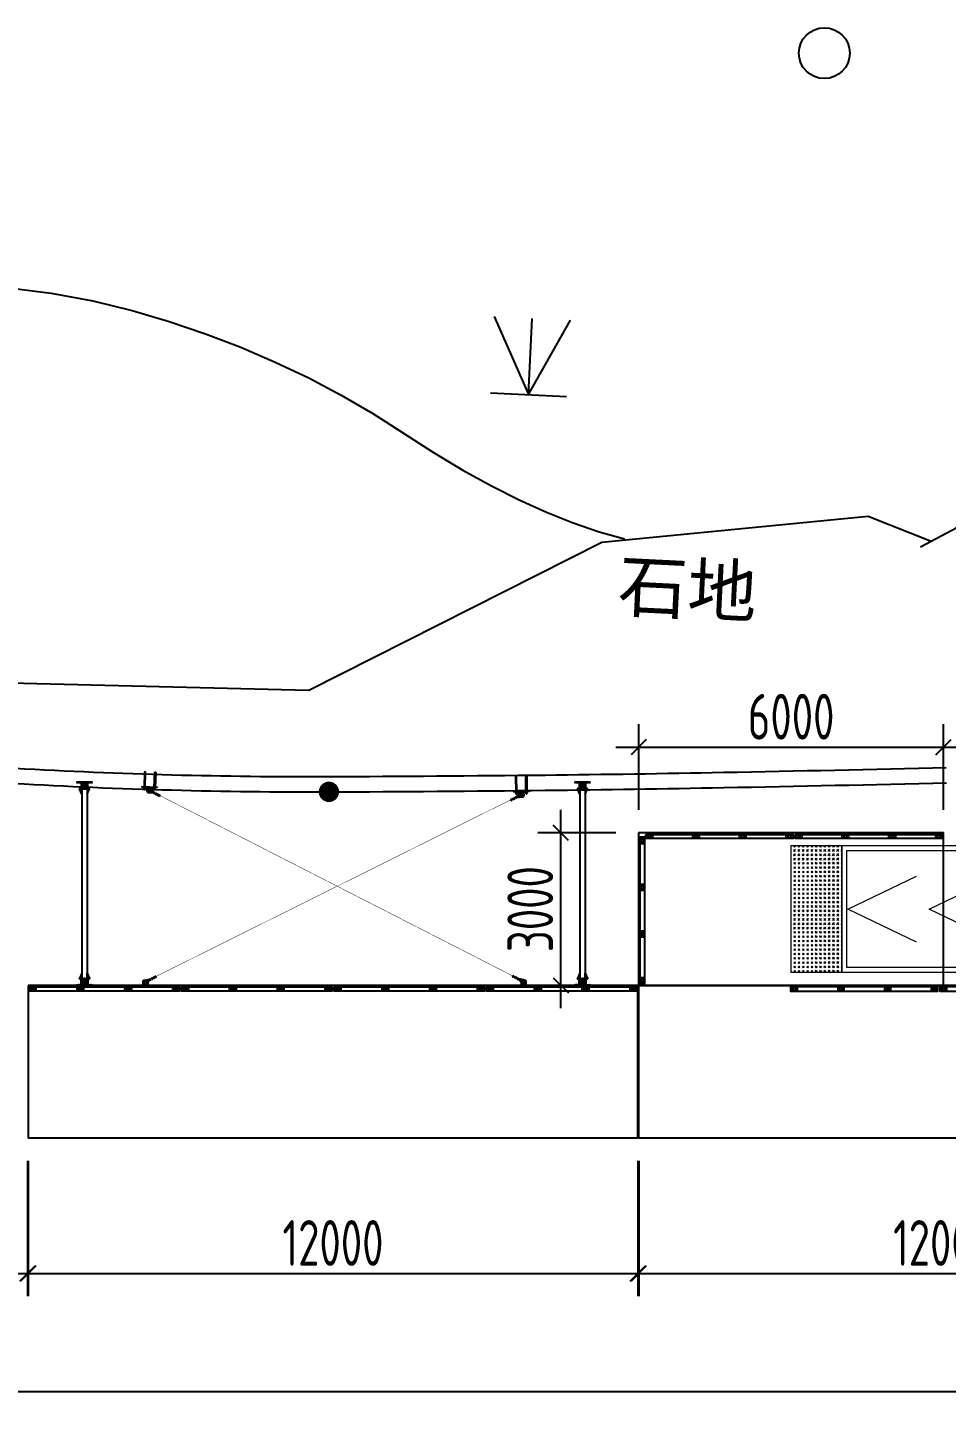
# Model space of a CAD drawing. Header units: millimetres. Extents: x 4 to 2106212, y -117026 to 198097.
# Drawn here: x 1726772 to 1744848, y 118368 to 145643 of the extents above; entities that cross this region are included whole.
import ezdxf
from ezdxf.enums import TextEntityAlignment as Align

# ---------------------------------------------------------------- set-up
doc = ezdxf.new("R2010")
doc.units = ezdxf.units.MM
for name, pattern in [('CENTER', [0.6, 0.375, -0.075, 0.075, -0.075]), ('DASHDOT2', [12.7, 6.35, -3.175, 0, -3.175]), ('DASHED2', [0.375, 0.25, -0.125])]:
    doc.linetypes.add(name, pattern=pattern)
for name, color, linetype in [('0 @ 1', 7, 'Continuous'), ('BS-Annectent', 115, 'Continuous'), ('HR-dimension', 9, 'Continuous'), ('HR-pontoon', 161, 'Continuous'), ('STEEL', 34, 'Continuous'), ('方管', 100, 'Continuous'), ('粗实线', 7, 'Continuous')]:
    doc.layers.add(name, color=color, linetype=linetype)
for name, color, linetype, lineweight in [('加强板', 140, 'Continuous', 18), ('扣板', 7, 'Continuous', 9), ('抱桩器', 1, 'Continuous', 18)]:
    doc.layers.add(name, color=color, linetype=linetype, lineweight=lineweight)
doc.styles.add('hztxt', font='ros1.shx', dxfattribs={"width": 0.8, "bigfont": 'hztxt.shx'})
doc.styles.add('宋体', font='')
doc.styles.get('宋体').set_extended_font_data('SimSun')
doc.linetypes.add('10422', pattern='A,2,[150,AAA.SHX,S=1,R=0,X=0,Y=1],2,[177,AAA.SHX,S=1,R=0,X=0,Y=0.8],1e-09', length=4)
doc.linetypes.add('444', pattern='A,4.5,[145,AAA.SHX,S=1,R=0,X=0,Y=1],4.5,-0.5,[146,AAA.SHX,S=1,R=0,X=0,Y=0],-0.5', length=10)
doc.dimstyles.new('DIM-300', dxfattribs={"dimscale": 300, "dimtxt": 3, "dimasz": 1, "dimexe": 1.5, "dimexo": 1.5, "dimgap": 0.5, "dimtad": 1, "dimdec": 0, "dimzin": 0, "dimdsep": 46, "dimtxsty": 'hztxt', "dimblk": 'OBLIQUE', "dimcen": 0, "dimdle": 1.5, "dimclrd": 9, "dimclre": 9, "dimclrt": 6, "dimadec": 0, "dimazin": 0, "dimtfac": 1, "dimtdec": 0, "dimtix": 1, "dimtofl": 0, "dimtmove": 2, "dimatfit": 0, "dimfxl": 5, "dimtolj": 1, "dimtzin": 0, "dimarcsym": 0})
pattern_1 = [(40.81217054, (-573818.8873, 176698.6793), (-1.452584633, 1.682112997), []), (130.81217054, (-573818.8873, 176698.6793), (-4.5872822625, 1.911641361), [5.55625, -3.33375])]
pattern_2 = [(40.81217054, (-578777.1463, 176555.198), (-1.452584633, 1.682112997), []), (130.81217054, (-578777.1463, 176555.198), (-4.5872822625, 1.911641361), [5.55625, -3.33375])]
pattern_3 = [(225, (43212.285, 45564.743), (4.49012806, -4.49012806), []), (225, (43207.795, 45564.743), (4.49012806, -4.49012806), [7.9375, -1.5875, 0, -1.5875])]
pattern_4 = [(225, (-344287.005, -129412.7357), (4.49012806, -4.49012806), []), (225, (-344291.495, -129412.7357), (4.49012806, -4.49012806), [7.9375, -1.5875, 0, -1.5875])]

# ---------------------------------------------------------------- blocks, each defined once
blk = doc.blocks.new('*U583')
at = {"layer": '抱桩器'}
h = blk.add_hatch(dxfattribs=at)
h.set_pattern_fill('GOST_GLASS', color=252, scale=10, angle=90)
h.set_pattern_definition([(135, (-669974.417, -109419.865), (5e-15, 84.852814), [50, -70]), (135, (-669974.417, -109398.65), (5e-15, 84.852814), [20, -100]), (135, (-669995.63, -109419.865), (5e-15, 84.852814), [20, -100])])
h.paths.add_polyline_path([(-3750, 1250), (-3750, -1250), (-4750, -1250), (-4750, 1250)])
h = blk.add_hatch(dxfattribs=at)
h.set_pattern_fill('GOST_GLASS', color=252, scale=10, angle=90)
h.set_pattern_definition([(135, (-673974.717, -109419.865), (5e-15, 84.852814), [50, -70]), (135, (-673974.717, -109398.65), (5e-15, 84.852814), [20, -100]), (135, (-673995.93, -109419.865), (5e-15, 84.852814), [20, -100])])
h.paths.add_polyline_path([(4250, 1250), (4250, -1250), (4750, -1250), (4750, 1250)])
at = {"layer": '抱桩器', "color": 252}
for points in [[(-3750, 1250), (-3750, -1250), (-4750, -1250), (-4750, 1250)], [(4250, -1250), (-3750, -1250), (-3750, 1250), (4250, 1250)], [(4150, -1150), (-3650, -1150), (-3650, 1150), (4150, 1150)], [(4250, 1250), (4250, -1250), (4750, -1250), (4750, 1250)]]:
    blk.add_lwpolyline(points, close=True, dxfattribs=at)
for points in [[(-2284, -650), (-3634, 0), (-2284, 650)], [(-684, -650), (-2034, 0), (-684, 650)], [(916, -650), (-434, 0), (916, 650)], [(2516, -650), (1166, 0), (2516, 650)], [(4116, -650), (2766, 0), (4116, 650)]]:
    blk.add_lwpolyline(points, dxfattribs=at)
blk = doc.blocks.new('*U584')
at = {"color": 0, "linetype": 'ByBlock', "lineweight": -2, "transparency": 16777216}
blk.add_blockref('*U583', (0, 0), dxfattribs=at)
blk = doc.blocks.new('MT-ZP')
at = {"layer": 'HR-pontoon', "color": 252}
for points in [[(714284, 261226), (714284, 258226), (720284, 258226), (720284, 261226)], [(702269, 258226), (702269, 255226), (714269, 255226), (714269, 258226)], [(714284, 258226), (714284, 255226), (726284, 255226), (726284, 258226)]]:
    blk.add_lwpolyline(points, close=True, dxfattribs=at)
at = {"color": 252}
blk.add_blockref('*U584', (722034, 259726), dxfattribs=at)
blk = doc.blocks.new('*U73')
blk.add_blockref('MT-ZP', (-692747, -252919))
blk = doc.blocks.new('*U74')
at = {"color": 0, "linetype": 'ByBlock', "lineweight": -2, "transparency": 16777216}
blk.add_blockref('*U73', (0, 0), dxfattribs=at)
blk = doc.blocks.new('_Oblique')
at = {"color": 0, "linetype": 'ByBlock', "lineweight": -2}
blk.add_line((-0.5, -0.5), (0.5, 0.5), dxfattribs=at)
blk = doc.blocks.new('*D558')
at = {"color": 9, "lineweight": -2, "transparency": 16777216}
for p, q in [((1738795, 130255), (1738795, 131940)), ((1744795, 130255), (1744795, 131940)), ((1738345, 131490), (1745245, 131490))]:
    blk.add_line(p, q, dxfattribs=at)
at = {"layer": 'Defpoints', "color": 0, "transparency": 16777216}
for p in [(1744795, 131490), (1738795, 129805), (1744795, 129805)]:
    blk.add_point(p, dxfattribs=at)
at = {"color": 9, "lineweight": -2, "transparency": 16777216, "xscale": 300, "yscale": 300, "zscale": 300, "rotation": 180}
blk.add_blockref('_Oblique', (1738795, 131490), dxfattribs=at)
at = {"color": 9, "lineweight": -2, "transparency": 16777216, "xscale": 300, "yscale": 300, "zscale": 300}
blk.add_blockref('_Oblique', (1744795, 131490), dxfattribs=at)
at = {"color": 6, "transparency": 16777216, "insert": (1741795, 132090), "char_height": 900, "attachment_point": 5, "style": 'hztxt'}
blk.add_mtext('\\A1;6000', dxfattribs=at)
blk = doc.blocks.new('*D563')
at = {"color": 9, "lineweight": -2, "transparency": 16777216}
for p, q in [((1716765, 123355), (1716765, 120688)), ((1726765, 123355), (1726765, 120688)), ((1716315, 121138), (1727215, 121138))]:
    blk.add_line(p, q, dxfattribs=at)
at = {"layer": 'Defpoints', "color": 0, "transparency": 16777216}
for p in [(1716765, 123805), (1726765, 123805), (1726765, 121138)]:
    blk.add_point(p, dxfattribs=at)
at = {"color": 9, "lineweight": -2, "transparency": 16777216, "xscale": 300, "yscale": 300, "zscale": 300, "rotation": 180}
blk.add_blockref('_Oblique', (1716765, 121138), dxfattribs=at)
at = {"color": 9, "lineweight": -2, "transparency": 16777216, "xscale": 300, "yscale": 300, "zscale": 300}
blk.add_blockref('_Oblique', (1726765, 121138), dxfattribs=at)
at = {"color": 6, "transparency": 16777216, "insert": (1721765, 121738), "char_height": 900, "attachment_point": 5, "style": 'hztxt'}
blk.add_mtext('\\A1;10000', dxfattribs=at)
blk = doc.blocks.new('*D564')
at = {"color": 9, "lineweight": -2, "transparency": 16777216}
for p, q in [((1726780, 123355), (1726780, 120688)), ((1738780, 123355), (1738780, 120688)), ((1726330, 121138), (1739230, 121138))]:
    blk.add_line(p, q, dxfattribs=at)
at = {"layer": 'Defpoints', "color": 0, "transparency": 16777216}
for p in [(1726780, 123805), (1738780, 123805), (1738780, 121138)]:
    blk.add_point(p, dxfattribs=at)
at = {"color": 9, "lineweight": -2, "transparency": 16777216, "xscale": 300, "yscale": 300, "zscale": 300, "rotation": 180}
blk.add_blockref('_Oblique', (1726780, 121138), dxfattribs=at)
at = {"color": 9, "lineweight": -2, "transparency": 16777216, "xscale": 300, "yscale": 300, "zscale": 300}
blk.add_blockref('_Oblique', (1738780, 121138), dxfattribs=at)
at = {"color": 6, "transparency": 16777216, "insert": (1732780, 121738), "char_height": 900, "attachment_point": 5, "style": 'hztxt'}
blk.add_mtext('\\A1;12000', dxfattribs=at)
blk = doc.blocks.new('*D565')
at = {"color": 9, "lineweight": -2, "transparency": 16777216}
for p, q in [((1738795, 123355), (1738795, 120688)), ((1750795, 123355), (1750795, 120688)), ((1738345, 121138), (1751245, 121138))]:
    blk.add_line(p, q, dxfattribs=at)
at = {"layer": 'Defpoints', "color": 0, "transparency": 16777216}
for p in [(1738795, 123805), (1750795, 123805), (1750795, 121138)]:
    blk.add_point(p, dxfattribs=at)
at = {"color": 9, "lineweight": -2, "transparency": 16777216, "xscale": 300, "yscale": 300, "zscale": 300, "rotation": 180}
blk.add_blockref('_Oblique', (1738795, 121138), dxfattribs=at)
at = {"color": 9, "lineweight": -2, "transparency": 16777216, "xscale": 300, "yscale": 300, "zscale": 300}
blk.add_blockref('_Oblique', (1750795, 121138), dxfattribs=at)
at = {"color": 6, "transparency": 16777216, "insert": (1744795, 121738), "char_height": 900, "attachment_point": 5, "style": 'hztxt'}
blk.add_mtext('\\A1;12000', dxfattribs=at)
blk = doc.blocks.new('*D566')
at = {"color": 9, "lineweight": -2, "transparency": 16777216}
for p, q in [((1680719, 123355), (1680719, 118368)), ((1750794, 123355), (1750794, 118368)), ((1680269, 118818), (1751244, 118818))]:
    blk.add_line(p, q, dxfattribs=at)
at = {"layer": 'Defpoints', "color": 0, "transparency": 16777216}
for p in [(1680719, 123805), (1750794, 123805), (1750794, 118818)]:
    blk.add_point(p, dxfattribs=at)
at = {"color": 9, "lineweight": -2, "transparency": 16777216, "xscale": 300, "yscale": 300, "zscale": 300, "rotation": 180}
blk.add_blockref('_Oblique', (1680719, 118818), dxfattribs=at)
at = {"color": 9, "lineweight": -2, "transparency": 16777216, "xscale": 300, "yscale": 300, "zscale": 300}
blk.add_blockref('_Oblique', (1750794, 118818), dxfattribs=at)
at = {"color": 6, "transparency": 16777216, "insert": (1715757, 119418), "char_height": 900, "attachment_point": 5, "style": 'hztxt'}
blk.add_mtext('\\A1;70075', dxfattribs=at)
blk = doc.blocks.new('*U1272')
at = {"layer": '加强板'}
blk.add_lwpolyline([(70, -40), (-70, -40), (-70, 40), (70, 40)], close=True, dxfattribs=at)
for points in [[(-54.2, 19), (-45.8, 19)], [(-50, 23.2), (-50, 14.8)], [(45.8, 19), (54.2, 19)], [(50, 23.2), (50, 14.8)], [(-54.2, -19), (-45.8, -19)], [(-50, -14.8), (-50, -23.2)], [(45.8, -19), (54.2, -19)], [(50, -14.8), (50, -23.2)]]:
    blk.add_lwpolyline(points, dxfattribs=at)
for centre in [(-50, 19), (50, 19), (-50, -19), (50, -19)]:
    blk.add_circle(centre, 7, dxfattribs=at)
at = {"layer": '方管', "color": 6}
blk.add_lwpolyline([(-25, 25), (25, 25), (25, -25), (-25, -25)], close=True, dxfattribs=at)
blk = doc.blocks.new('*U1273')
at = {"color": 0, "linetype": 'ByBlock', "lineweight": -2, "transparency": 16777216}
for p in [(0, 0), (920, 0), (1840, 0), (2760, 0)]:
    blk.add_blockref('*U1272', p, dxfattribs=at)
blk = doc.blocks.new('*U1274')
at = {"layer": '加强板'}
blk.add_lwpolyline([(70, -40), (-70, -40), (-70, 40), (70, 40)], close=True, dxfattribs=at)
for points in [[(-54.2, 19), (-45.8, 19)], [(-50, 23.2), (-50, 14.8)], [(45.8, 19), (54.2, 19)], [(50, 23.2), (50, 14.8)], [(-54.2, -19), (-45.8, -19)], [(-50, -14.8), (-50, -23.2)], [(45.8, -19), (54.2, -19)], [(50, -14.8), (50, -23.2)]]:
    blk.add_lwpolyline(points, dxfattribs=at)
for centre in [(-50, 19), (50, 19), (-50, -19), (50, -19)]:
    blk.add_circle(centre, 7, dxfattribs=at)
at = {"layer": '方管', "color": 6}
blk.add_lwpolyline([(-25, 25), (25, 25), (25, -25), (-25, -25)], close=True, dxfattribs=at)
blk = doc.blocks.new('*U1275')
at = {"color": 0, "linetype": 'ByBlock', "lineweight": -2, "transparency": 16777216}
for p in [(0, 0), (920, 0), (1840, 0), (2760, 0)]:
    blk.add_blockref('*U1274', p, dxfattribs=at)
blk = doc.blocks.new('*U1276')
at = {"layer": '加强板'}
blk.add_lwpolyline([(70, -40), (-70, -40), (-70, 40), (70, 40)], close=True, dxfattribs=at)
for points in [[(-54.2, 19), (-45.8, 19)], [(-50, 23.2), (-50, 14.8)], [(45.8, 19), (54.2, 19)], [(50, 23.2), (50, 14.8)], [(-54.2, -19), (-45.8, -19)], [(-50, -14.8), (-50, -23.2)], [(45.8, -19), (54.2, -19)], [(50, -14.8), (50, -23.2)]]:
    blk.add_lwpolyline(points, dxfattribs=at)
for centre in [(-50, 19), (50, 19), (-50, -19), (50, -19)]:
    blk.add_circle(centre, 7, dxfattribs=at)
at = {"layer": '方管', "color": 6}
blk.add_lwpolyline([(-25, 25), (25, 25), (25, -25), (-25, -25)], close=True, dxfattribs=at)
blk = doc.blocks.new('*U1277')
at = {"color": 0, "linetype": 'ByBlock', "lineweight": -2, "transparency": 16777216}
for p in [(0, 0), (920, 0), (1840, 0), (2760, 0)]:
    blk.add_blockref('*U1276', p, dxfattribs=at)
blk = doc.blocks.new('*U1288')
at = {"layer": '加强板'}
blk.add_lwpolyline([(70, -40), (-70, -40), (-70, 40), (70, 40)], close=True, dxfattribs=at)
for points in [[(-54.2, 19), (-45.8, 19)], [(-50, 23.2), (-50, 14.8)], [(45.8, 19), (54.2, 19)], [(50, 23.2), (50, 14.8)], [(-54.2, -19), (-45.8, -19)], [(-50, -14.8), (-50, -23.2)], [(45.8, -19), (54.2, -19)], [(50, -14.8), (50, -23.2)]]:
    blk.add_lwpolyline(points, dxfattribs=at)
for centre in [(-50, 19), (50, 19), (-50, -19), (50, -19)]:
    blk.add_circle(centre, 7, dxfattribs=at)
at = {"layer": '方管', "color": 6}
blk.add_lwpolyline([(-25, 25), (25, 25), (25, -25), (-25, -25)], close=True, dxfattribs=at)
blk = doc.blocks.new('*U1289')
at = {"color": 0, "linetype": 'ByBlock', "lineweight": -2, "transparency": 16777216}
for p in [(0, 0), (920, 0), (1840, 0), (2760, 0)]:
    blk.add_blockref('*U1288', p, dxfattribs=at)
blk = doc.blocks.new('*U1290')
at = {"layer": '加强板'}
blk.add_lwpolyline([(70, -40), (-70, -40), (-70, 40), (70, 40)], close=True, dxfattribs=at)
for points in [[(-54.2, 19), (-45.8, 19)], [(-50, 23.2), (-50, 14.8)], [(45.8, 19), (54.2, 19)], [(50, 23.2), (50, 14.8)], [(-54.2, -19), (-45.8, -19)], [(-50, -14.8), (-50, -23.2)], [(45.8, -19), (54.2, -19)], [(50, -14.8), (50, -23.2)]]:
    blk.add_lwpolyline(points, dxfattribs=at)
for centre in [(-50, 19), (50, 19), (-50, -19), (50, -19)]:
    blk.add_circle(centre, 7, dxfattribs=at)
at = {"layer": '方管', "color": 6}
blk.add_lwpolyline([(-25, 25), (25, 25), (25, -25), (-25, -25)], close=True, dxfattribs=at)
blk = doc.blocks.new('*U1291')
at = {"color": 0, "linetype": 'ByBlock', "lineweight": -2, "transparency": 16777216}
for p in [(0, 0), (920, 0), (1840, 0), (2760, 0)]:
    blk.add_blockref('*U1290', p, dxfattribs=at)
blk = doc.blocks.new('*U1298')
at = {"layer": '加强板'}
blk.add_lwpolyline([(70, -40), (-70, -40), (-70, 40), (70, 40)], close=True, dxfattribs=at)
for points in [[(-54.2, 19), (-45.8, 19)], [(-50, 23.2), (-50, 14.8)], [(45.8, 19), (54.2, 19)], [(50, 23.2), (50, 14.8)], [(-54.2, -19), (-45.8, -19)], [(-50, -14.8), (-50, -23.2)], [(45.8, -19), (54.2, -19)], [(50, -14.8), (50, -23.2)]]:
    blk.add_lwpolyline(points, dxfattribs=at)
for centre in [(-50, 19), (50, 19), (-50, -19), (50, -19)]:
    blk.add_circle(centre, 7, dxfattribs=at)
at = {"layer": '方管', "color": 6}
blk.add_lwpolyline([(-25, 25), (25, 25), (25, -25), (-25, -25)], close=True, dxfattribs=at)
blk = doc.blocks.new('*U1299')
at = {"color": 0, "linetype": 'ByBlock', "lineweight": -2, "transparency": 16777216}
for p in [(0, 0), (940, 0), (1880, 0), (2820, 0)]:
    blk.add_blockref('*U1298', p, dxfattribs=at)
blk = doc.blocks.new('*U1296')
blk.add_lwpolyline([(-1480, 40), (1480, 40), (1480, -40), (-1480, -40)], close=True)
blk.add_blockref('*U1299', (-1410, 0))
blk = doc.blocks.new('*U1297')
at = {"color": 0, "linetype": 'ByBlock', "lineweight": -2, "transparency": 16777216}
for p in [(0, 0), (3000, 0), (6000, 0), (9000, 0)]:
    blk.add_blockref('*U1296', p, dxfattribs=at)
blk = doc.blocks.new('支座')
at = {"layer": '扣板', "color": 7}
blk.add_line((13512, 4747, 0), (13512, 5047, 0), dxfattribs=at)
at = {"layer": '扣板', "color": 7, "elevation": 0}
for points in [[(13512, 4747), (13512, 5047), (13520, 5047), (13520, 4747)], [(13600, 4947), (13620, 4927), (13620, 4867), (13600, 4847), (13520, 4847), (13520, 4947)], [(13560, 4932), (13520, 4932), (13520, 4922), (13560, 4922)], [(13560, 4862), (13520, 4862), (13520, 4872), (13560, 4872)]]:
    blk.add_lwpolyline(points, close=True, dxfattribs=at)
at = {"layer": '扣板', "color": 7}
blk.add_circle((13575, 4897, 0), 25, dxfattribs=at)
blk = doc.blocks.new('A$C97f6d51a')
at = {"color": 1, "linetype": 'DASHDOT2'}
blk.add_line((0, 313), (0, -47), dxfattribs=at)
at = {"layer": 'BS-Annectent'}
for p, q in [((-9, 282), (-9, 282)), ((-9, 281), (-9, 282)), ((-9, 282), (-9, 282)), ((-9, 279), (-8, 279)), ((-8, 278), (-9, 279)), ((-9, 279), (-8, 278)), ((-9, 275), (-7, 276)), ((-6, 274), (-9, 275)), ((-9, 275), (-7, 275)), ((-9, 272), (-6, 274)), ((-6, 274), (-6, 274)), ((-6, 274), (-6, 274)), ((-6, 274), (-6, 274)), ((-6, 274), (-6, 274)), ((-6, 274), (-6, 274)), ((6, 273), (9, 274)), ((6, 274), (9, 274)), ((7, 276), (9, 277)), ((9, 274), (7, 275)), ((9, 277), (8, 278)), ((8, 277), (9, 277)), ((9, 280), (9, 281)), ((9, 280), (9, 280)), ((9, 280), (9, 280)), ((-10, 6), (9, 4)), ((-10, 2), (-6, 4)), ((-6, 1), (-10, 2)), ((-10, 2), (9, 1)), ((-6, 270), (-9, 272)), ((-9, 272), (-4, 272)), ((-9, 269), (9, 268)), ((-9, 266), (9, 265)), ((-9, 263), (9, 262)), ((-9, 260), (9, 258)), ((-9, 257), (9, 255)), ((-9, 253), (9, 252)), ((-9, 250), (9, 249)), ((-9, 247), (9, 246)), ((-9, 244), (9, 243)), ((-9, 241), (9, 240)), ((-9, 238), (9, 236)), ((-9, 235), (9, 233)), ((-9, 231), (9, 230)), ((-9, 228), (9, 227)), ((-9, 225), (9, 224)), ((-9, 222), (9, 221)), ((-9, 219), (9, 218)), ((-9, 216), (9, 215)), ((-9, 213), (9, 211)), ((-9, 209), (9, 208)), ((-9, 206), (9, 205)), ((-9, 203), (9, 202)), ((-9, 200), (9, 199)), ((-9, 197), (9, 196)), ((-9, 194), (9, 193)), ((-9, 191), (9, 189)), ((-9, 188), (9, 186)), ((-9, 184), (9, 183)), ((-9, 181), (9, 180)), ((-9, 178), (9, 177)), ((-9, 175), (9, 174)), ((-9, 172), (9, 171)), ((-9, 169), (9, 167)), ((-9, 166), (9, 164)), ((-9, 162), (9, 161)), ((-9, 159), (9, 158)), ((-9, 156), (9, 155)), ((-9, 153), (9, 152)), ((-9, 150), (9, 149)), ((-9, 147), (9, 146)), ((-9, 144), (9, 142)), ((-9, 140), (9, 139)), ((-9, 137), (9, 136)), ((-9, 134), (9, 133)), ((-9, 131), (9, 130)), ((-9, 128), (9, 127)), ((-9, 125), (9, 124)), ((-9, 122), (9, 120)), ((-9, 119), (9, 117)), ((-9, 115), (9, 114)), ((-9, 112), (9, 111)), ((-9, 109), (9, 108)), ((-9, 106), (9, 105)), ((-9, 103), (9, 102)), ((-9, 100), (9, 98)), ((-9, 97), (9, 95)), ((-9, 93), (9, 92)), ((-9, 90), (9, 89)), ((-9, 87), (9, 86)), ((-9, 84), (9, 83)), ((-9, 81), (9, 80)), ((-9, 78), (9, 76)), ((-9, 75), (9, 73)), ((-9, 71), (9, 70)), ((-9, 68), (9, 67)), ((-9, 65), (9, 64)), ((-9, 62), (9, 61)), ((-9, 59), (9, 58)), ((-9, 56), (9, 55)), ((-9, 53), (9, 51)), ((-9, 49), (9, 48)), ((-9, 46), (9, 45)), ((-9, 43), (9, 42)), ((-9, 40), (9, 39)), ((-9, 37), (9, 36)), ((-9, 34), (9, 33)), ((-9, 31), (9, 29)), ((-9, 28), (9, 26)), ((-9, 24), (9, 23)), ((-9, 21), (9, 20)), ((-9, 18), (9, 17)), ((-9, 15), (9, 14)), ((-9, 12), (9, 11)), ((-9, 9), (9, 7)), ((-8, 0), (-6, 1)), ((6, 270), (-6, 270)), ((6, 147), (-6, 148)), ((6, 116), (-6, 117)), ((6, 3), (-6, 4)), ((2, 0), (-6, 1)), ((4, 271), (9, 271)), ((6, 273), (5, 273)), ((6, 273), (5, 273)), ((9, 271), (6, 273)), ((6, 270), (9, 271)), ((6, 147), (9, 149)), ((9, 1), (6, 3)), ((7, 0), (9, 1)), ((-16, -24), (-16, -11)), ((12, -9), (-12, -9)), ((12, -27), (-12, -27)), ((-9, -29), (-6, -28)), ((-6, -31), (-9, -29)), ((9, -30), (-9, -29)), ((-9, -32), (-6, -31)), ((-6, -34), (-9, -32)), ((9, -33), (-9, -32)), ((-9, -35), (-6, -34)), ((-6, -37), (-9, -35)), ((9, -37), (-9, -35)), ((-9, -38), (-6, -37)), ((-6, -40), (-9, -38)), ((9, -40), (-9, -38)), ((-8, -24), (-8, -11)), ((-6, -28), (-8, -27)), ((-7, -40), (-7, -43)), ((6, -29), (-6, -28)), ((6, -29), (-6, -28)), ((6, -32), (-6, -31)), ((6, -32), (-6, -31)), ((6, -35), (-6, -34)), ((6, -38), (-6, -37)), ((6, -38), (-6, -37)), ((6, -41), (-6, -40)), ((-5, -44), (5, -44)), ((-4, -40), (-4, -43)), ((-2, -9), (0, -4)), ((9, -27), (-1, -27)), ((0, -9), (2, -4)), ((4, -41), (4, -43)), ((6, -29), (9, -27)), ((9, -30), (6, -29)), ((6, -32), (9, -30)), ((9, -33), (6, -32)), ((6, -35), (9, -33)), ((9, -37), (6, -35)), ((6, -38), (9, -37)), ((9, -40), (6, -38)), ((6, -41), (9, -40)), ((7, -41), (7, -43)), ((8, -24), (8, -11)), ((9, -27), (8, -27)), ((16, -24), (16, -11))]:
    blk.add_line(p, q, dxfattribs=at)
blk.add_lwpolyline([(10, 0), (10, 300), (0, 306), (-10, 300), (-10, 0)], dxfattribs=at)
for points in [[(-19, -4), (-19, 0), (19, 0), (19, -4)], [(-15, -9), (15, -9), (15, -4), (-15, -4)]]:
    blk.add_lwpolyline(points, close=True, dxfattribs=at)
for points in [[(16, -11, 0.612824), (8, -11, 0.305874), (-8, -11, 0.612824), (-16, -11)], [(16, -24, -0.612824), (8, -24, -0.305874), (-8, -24, -0.612824), (-16, -24)], [(-7, -43, 0.516475), (-4, -43, 0.258238), (4, -43, 0.516475), (7, -43)]]:
    blk.add_lwpolyline(points, format="xyb", dxfattribs=at)
blk = doc.blocks.new('A$Ce460a15a')
at = {"layer": 'STEEL', "color": 22}
for points in [[(12, 150), (12, -150), (0, -150), (0, 150)], [(92, -50), (112, -30), (112, 30), (92, 50), (12, 50), (12, -50)], [(52, 35), (12, 35), (12, 25), (52, 25)], [(52, -35), (12, -35), (12, -25), (52, -25)]]:
    blk.add_lwpolyline(points, close=True, dxfattribs=at)
blk.add_circle((67, 0), 25, dxfattribs=at)
at = {"layer": 'HR-dimension', "xscale": -1, "rotation": 90}
blk.add_blockref('A$C97f6d51a', (12, 100), dxfattribs=at)
at = {"layer": 'HR-dimension', "rotation": 90.00000000000001}
blk.add_blockref('A$C97f6d51a', (12, -100), dxfattribs=at)
blk = doc.blocks.new('*U10')
at = {"color": 7, "linetype": 'Continuous', "lineweight": 15}
for p, q in [((-9, 9), (-10, 8)), ((-10, 8), (-10, 1)), ((-10, 1), (-9, 0)), ((-9, 9), (9, 9)), ((-9, 0), (9, 0)), ((-5, 8), (-5, 1)), ((5, 8), (5, 1)), ((10, 8), (9, 9)), ((9, 0), (10, 1)), ((10, 8), (10, 1))]:
    blk.add_line(p, q, dxfattribs=at)
for centre, start, end in [((0, -8), 72.4233, 107.5767), ((0, 17), 252.4233, 287.5767)]:
    blk.add_arc(centre, 17.2, start, end, dxfattribs=at)
for points, knots in [([(-10, 8), (-10, 9), (-9, 9), (-8, 9), (-7, 9), (-6, 9), (-6, 9), (-5, 8)], [0, 0, 0, 0, 0.264534, 0.399289, 0.53507, 0.765405, 1, 1, 1, 1]), ([(-5, 1), (-6, 1), (-6, 0), (-7, 0), (-8, 0), (-9, 0), (-10, 1), (-10, 1)], [0, 0, 0, 0, 0.264534, 0.399289, 0.53507, 0.765405, 1, 1, 1, 1]), ([(5, 8), (6, 9), (6, 9), (7, 9), (8, 9), (9, 9), (10, 9), (10, 8)], [0, 0, 0, 0, 0.264536, 0.399814, 0.535067, 0.765403, 1, 1, 1, 1]), ([(10, 1), (10, 1), (9, 0), (8, 0), (7, 0), (6, 0), (6, 1), (5, 1)], [0, 0, 0, 0, 0.264536, 0.399814, 0.535067, 0.765403, 1, 1, 1, 1])]:
    blk.add_open_spline(points, degree=3, knots=knots, dxfattribs=at)
blk = doc.blocks.new('A$C72EA2C7E')
blk.add_line((-8, -6), (8, -6))
at = {"color": 7, "linetype": 'Continuous', "lineweight": 15}
for p, q in [((-5, -40), (-5, -6)), ((-4, -41), (-5, -40)), ((5, -40), (-5, -40)), ((-4, -41), (5, -41)), ((5, -6), (5, -40)), ((5, -40), (5, -41))]:
    blk.add_line(p, q, dxfattribs=at)
at = {"color": 7, "linetype": 'Continuous', "lineweight": 0}
for p, q in [((-4, -41), (-4, -6)), ((5, -41), (5, -6))]:
    blk.add_line(p, q, dxfattribs=at)
blk.add_arc((0, -8), 8, 17.4862, 162.5138)
at = {"extrusion": (0, 0, -1), "xscale": 0.9999974999999999, "yscale": 0.9999974999999999, "zscale": -0.9999974999999999}
blk.add_blockref('*U10', (0, -39), dxfattribs=at)
blk = doc.blocks.new('*U1976')
h = blk.add_hatch(color=1)
h.dxf.hatch_style = 1
h.paths.add_polyline_path([(3382, 2191), (3473, 2218, 1.447528), (3428, 2281), (3373, 2204)])
h.paths.add_polyline_path([(3389, 2205), (3388, 2206), (3398, 2220), (3395, 2222), (3434, 2277, -1.452111), (3471, 2226), (3406, 2207), (3405, 2210)], flags=16)
h = blk.add_hatch()
h.set_pattern_fill('ANSI38', color=253, scale=0.7, angle=-4.1878)
h.set_pattern_definition(pattern_2)
h.paths.add_polyline_path([(3404, 2213), (3406, 2207), (3471, 2226, 1.452111), (3434, 2277), (3395, 2222), (3398, 2220), (3401, 2218), (3440, 2273, -1.452111), (3469, 2232)])
h = blk.add_hatch(color=1)
h.dxf.hatch_style = 1
h.paths.add_polyline_path([(-3373, -2204), (-3429, -2283, -1.406258), (-3473, -2218), (-3382, -2191)])
h.paths.add_polyline_path([(-3405, -2210), (-3406, -2207), (-3471, -2226, 1.406258), (-3435, -2278), (-3395, -2222), (-3388, -2205)], flags=16)
h = blk.add_hatch()
h.set_pattern_fill('ANSI38', color=253, scale=0.7, angle=-4.1878)
h.set_pattern_definition(pattern_1)
h.paths.add_polyline_path([(-3401, -2218), (-3395, -2222), (-3434, -2277, -1.452111), (-3471, -2226), (-3406, -2207), (-3405, -2210), (-3404, -2213), (-3469, -2232, 1.452111), (-3440, -2273)])
blk.add_line((3379, 2205), (3379, 2195))
at = {"color": 1, "linetype": 'DASHED2'}
blk.add_line((3483, 2289), (3493, 2274), dxfattribs=at)
at = {"color": 1, "const_width": 8.4}
for points in [[(3380, 2206), (-3393, -2203)], [(3386, 2200), (3251, 2112)], [(-3388, -2209), (-3246, -2117)]]:
    blk.add_lwpolyline(points, dxfattribs=at)
at = {"color": 1}
for points in [[(3382, 2191), (3473, 2218, 1.447528), (3428, 2281), (3373, 2204)], [(3398, 2220), (3388, 2206), (3389, 2205), (3405, 2210), (3406, 2207), (3471, 2226, 1.452111), (3434, 2277), (3395, 2222)], [(-3373, -2204), (-3428, -2281, -1.447528), (-3473, -2218), (-3382, -2191)], [(-3405, -2210), (-3389, -2205), (-3388, -2206), (-3398, -2220), (-3395, -2222), (-3434, -2277, -1.452111), (-3471, -2226), (-3406, -2207)]]:
    blk.add_lwpolyline(points, format="xyb", close=True, dxfattribs=at)
for points in [[(3379, 2195), (3472, 2222, 1.449849), (3431, 2279), (3379, 2205)], [(3406, 2207), (3471, 2226, 1.452111), (3434, 2277), (3395, 2222)], [(3406, 2207), (3471, 2226, 1.452111), (3434, 2277), (3395, 2222)], [(-3376, -2200), (-3431, -2279, -1.449849), (-3472, -2222), (-3384, -2197)], [(-3395, -2222), (-3434, -2277, -1.452111), (-3471, -2226), (-3406, -2207)], [(-3395, -2222), (-3434, -2277, -1.452111), (-3471, -2226), (-3406, -2207)]]:
    blk.add_lwpolyline(points, format="xyb")
for points in [[(3401, 2218), (3440, 2273, -1.452111), (3469, 2232), (3404, 2213), (3406, 2207), (3471, 2226, 1.452111), (3434, 2277), (3395, 2222)], [(-3404, -2213), (-3469, -2232, 1.452111), (-3440, -2273), (-3401, -2218), (-3395, -2222), (-3434, -2277, -1.452111), (-3471, -2226), (-3406, -2207)]]:
    blk.add_lwpolyline(points, format="xyb", close=True)
at = {"color": 252}
for points in [[(3401, 2218), (3440, 2273, -1.452111), (3469, 2232), (3404, 2213), (3406, 2207), (3471, 2226, 1.452111), (3434, 2277), (3395, 2222)], [(-3404, -2213), (-3469, -2232, 1.452111), (-3440, -2273), (-3401, -2218), (-3395, -2222), (-3434, -2277, -1.452111), (-3471, -2226), (-3406, -2207)]]:
    blk.add_lwpolyline(points, format="xyb", close=True, dxfattribs=at)
at = {"xscale": 0.6999999999999998, "yscale": 0.6999999999999998, "zscale": 0.6999999999999998, "rotation": 213.1298866380289}
for p in [(3345, 2163), (3376, 2183), (3284, 2123), (3315, 2143), (-3360, -2201), (-3329, -2181), (-3299, -2161), (-3267, -2141)]:
    blk.add_blockref('A$C72EA2C7E', p, dxfattribs=at)
blk = doc.blocks.new('*U1977')
at = {"color": 0, "linetype": 'ByBlock', "lineweight": -2, "transparency": 16777216}
blk.add_blockref('*U1976', (0, 0), dxfattribs=at)
blk = doc.blocks.new('*U1988')
h = blk.add_hatch(color=1)
h.dxf.hatch_style = 1
h.paths.add_polyline_path([(3382, 2191), (3473, 2218, 1.447528), (3428, 2281), (3373, 2204)])
h.paths.add_polyline_path([(3389, 2205), (3388, 2206), (3398, 2220), (3395, 2222), (3434, 2277, -1.452111), (3471, 2226), (3406, 2207), (3405, 2210)], flags=16)
h = blk.add_hatch()
h.set_pattern_fill('ANSI38', color=253, scale=0.7, angle=-4.1878)
h.set_pattern_definition(pattern_2)
h.paths.add_polyline_path([(3404, 2213), (3406, 2207), (3471, 2226, 1.452111), (3434, 2277), (3395, 2222), (3398, 2220), (3401, 2218), (3440, 2273, -1.452111), (3469, 2232)])
h = blk.add_hatch(color=1)
h.dxf.hatch_style = 1
h.paths.add_polyline_path([(-3373, -2204), (-3429, -2283, -1.406258), (-3473, -2218), (-3382, -2191)])
h.paths.add_polyline_path([(-3405, -2210), (-3406, -2207), (-3471, -2226, 1.406258), (-3435, -2278), (-3395, -2222), (-3388, -2205)], flags=16)
h = blk.add_hatch()
h.set_pattern_fill('ANSI38', color=253, scale=0.7, angle=-4.1878)
h.set_pattern_definition(pattern_1)
h.paths.add_polyline_path([(-3401, -2218), (-3395, -2222), (-3434, -2277, -1.452111), (-3471, -2226), (-3406, -2207), (-3405, -2210), (-3404, -2213), (-3469, -2232, 1.452111), (-3440, -2273)])
blk.add_line((3379, 2205), (3379, 2195))
at = {"color": 1, "linetype": 'DASHED2'}
blk.add_line((3483, 2289), (3493, 2274), dxfattribs=at)
at = {"color": 1, "const_width": 8.4}
for points in [[(3380, 2206), (-3393, -2203)], [(3386, 2200), (3251, 2112)], [(-3388, -2209), (-3246, -2117)]]:
    blk.add_lwpolyline(points, dxfattribs=at)
at = {"color": 1}
for points in [[(3382, 2191), (3473, 2218, 1.447528), (3428, 2281), (3373, 2204)], [(3398, 2220), (3388, 2206), (3389, 2205), (3405, 2210), (3406, 2207), (3471, 2226, 1.452111), (3434, 2277), (3395, 2222)], [(-3373, -2204), (-3428, -2281, -1.447528), (-3473, -2218), (-3382, -2191)], [(-3405, -2210), (-3389, -2205), (-3388, -2206), (-3398, -2220), (-3395, -2222), (-3434, -2277, -1.452111), (-3471, -2226), (-3406, -2207)]]:
    blk.add_lwpolyline(points, format="xyb", close=True, dxfattribs=at)
for points in [[(3379, 2195), (3472, 2222, 1.449849), (3431, 2279), (3379, 2205)], [(3406, 2207), (3471, 2226, 1.452111), (3434, 2277), (3395, 2222)], [(3406, 2207), (3471, 2226, 1.452111), (3434, 2277), (3395, 2222)], [(-3376, -2200), (-3431, -2279, -1.449849), (-3472, -2222), (-3384, -2197)], [(-3395, -2222), (-3434, -2277, -1.452111), (-3471, -2226), (-3406, -2207)], [(-3395, -2222), (-3434, -2277, -1.452111), (-3471, -2226), (-3406, -2207)]]:
    blk.add_lwpolyline(points, format="xyb")
for points in [[(3401, 2218), (3440, 2273, -1.452111), (3469, 2232), (3404, 2213), (3406, 2207), (3471, 2226, 1.452111), (3434, 2277), (3395, 2222)], [(-3404, -2213), (-3469, -2232, 1.452111), (-3440, -2273), (-3401, -2218), (-3395, -2222), (-3434, -2277, -1.452111), (-3471, -2226), (-3406, -2207)]]:
    blk.add_lwpolyline(points, format="xyb", close=True)
at = {"color": 252}
for points in [[(3401, 2218), (3440, 2273, -1.452111), (3469, 2232), (3404, 2213), (3406, 2207), (3471, 2226, 1.452111), (3434, 2277), (3395, 2222)], [(-3404, -2213), (-3469, -2232, 1.452111), (-3440, -2273), (-3401, -2218), (-3395, -2222), (-3434, -2277, -1.452111), (-3471, -2226), (-3406, -2207)]]:
    blk.add_lwpolyline(points, format="xyb", close=True, dxfattribs=at)
at = {"xscale": 0.6999999999999998, "yscale": 0.6999999999999998, "zscale": 0.6999999999999998, "rotation": 213.1298866380289}
for p in [(3345, 2163), (3376, 2183), (3284, 2123), (3315, 2143), (-3360, -2201), (-3329, -2181), (-3299, -2161), (-3267, -2141)]:
    blk.add_blockref('A$C72EA2C7E', p, dxfattribs=at)
blk = doc.blocks.new('*U1989')
at = {"color": 0, "linetype": 'ByBlock', "lineweight": -2, "transparency": 16777216}
blk.add_blockref('*U1988', (0, 0), dxfattribs=at)
blk = doc.blocks.new('*U2001')
h = blk.add_hatch()
h.set_pattern_fill('ANSI35', color=4, angle=180)
h.set_pattern_definition(pattern_3)
h.paths.add_polyline_path([(24, -89), (36, -89), (36, -67), (24, -67)])
h.paths.add_polyline_path([(24, -31), (36, -31), (36, 11), (24, 11)])
h.paths.add_polyline_path([(-100, 11), (100, 11), (100, 21), (-100, 21)])
h.paths.add_polyline_path([(-36, -31), (-24, -31), (-24, 11), (-36, 11)])
h.paths.add_polyline_path([(-36, -89), (-24, -89), (-24, -67), (-36, -67)])
h = blk.add_hatch()
h.set_pattern_fill('ANSI35', color=4, angle=180)
h.set_pattern_definition(pattern_4)
h.paths.add_polyline_path([(-129, -116), (-150, -116), (-150, -104), (-129, -104)])
h.paths.add_polyline_path([(111, -116), (-111, -116), (-111, -104), (111, -104)])
h.paths.add_polyline_path([(150, -116), (129, -116), (129, -104), (150, -104)])
h.paths.add_polyline_path([(66, -104), (54, -104), (54, -67), (66, -67)])
h.paths.add_polyline_path([(66, -31), (54, -31), (54, -4), (66, -4)])
h.paths.add_polyline_path([(6, -31), (-6, -31), (-6, -4), (6, -4)])
h.paths.add_polyline_path([(6, -104), (-6, -104), (-6, -67), (6, -67)])
h.paths.add_polyline_path([(-54, -104), (-66, -104), (-66, -67), (-54, -67)])
h.paths.add_polyline_path([(-54, -31), (-66, -31), (-66, -4), (-54, -4)])
at = {"color": 4}
for points in [[(100, 11), (-100, 11), (-100, 21), (100, 21), (100, 11)], [(-36, -89), (-36, 11), (-24, 11), (-24, -89), (-36, -89)], [(24, -89), (24, 11), (36, 11), (36, -89), (24, -89)], [(150, -116), (-150, -116), (-150, -104), (150, -104), (150, -116)], [(-66, -104), (-66, -4), (-54, -4), (-54, -104), (-66, -104)], [(-6, -104), (-6, -4), (6, -4), (6, -104), (-6, -104)], [(54, -104), (54, -4), (66, -4), (66, -104), (54, -104)]]:
    blk.add_lwpolyline(points, dxfattribs=at)
at = {"layer": 'Defpoints', "color": 4}
for points in [[(-100, 21), (-50, 21), (-50, 121), (-100, 21)], [(100, 21), (50, 21), (50, 121), (100, 21)]]:
    blk.add_lwpolyline(points, dxfattribs=at)
at = {"layer": 'Defpoints', "color": 4, "linetype": 'CENTER', "ltscale": 2}
for points in [[(-129, -116), (-111, -116), (-111, -104), (-129, -104)], [(-66, -31), (-54, -31), (-54, -67), (-66, -67)], [(-36, -31), (-24, -31), (-24, -67), (-36, -67)], [(-6, -31), (6, -31), (6, -67), (-6, -67)], [(24, -31), (36, -31), (36, -67), (24, -67)], [(54, -31), (66, -31), (66, -67), (54, -67)], [(129, -116), (111, -116), (111, -104), (129, -104)]]:
    blk.add_lwpolyline(points, close=True, dxfattribs=at)
for points in [[(-120, -99), (-120, -111), (-120, -121)], [(-66, -49), (66, -49)], [(-66, -49), (66, -49)], [(120, -99), (120, -111), (120, -121)]]:
    blk.add_lwpolyline(points, dxfattribs=at)
blk = doc.blocks.new('*U1998')
at = {"layer": '粗实线', "color": 0, "linetype": 'ByBlock', "lineweight": -2, "transparency": 16777216}
blk.add_blockref('*U2001', (0, 0), dxfattribs=at)
blk = doc.blocks.new('*U1999')
h = blk.add_hatch()
h.set_pattern_fill('ANSI35', color=4, angle=180)
h.set_pattern_definition(pattern_3)
h.paths.add_polyline_path([(24, -89), (36, -89), (36, -67), (24, -67)])
h.paths.add_polyline_path([(24, -31), (36, -31), (36, 11), (24, 11)])
h.paths.add_polyline_path([(-100, 11), (100, 11), (100, 21), (-100, 21)])
h.paths.add_polyline_path([(-36, -31), (-24, -31), (-24, 11), (-36, 11)])
h.paths.add_polyline_path([(-36, -89), (-24, -89), (-24, -67), (-36, -67)])
h = blk.add_hatch()
h.set_pattern_fill('ANSI35', color=4, angle=180)
h.set_pattern_definition(pattern_4)
h.paths.add_polyline_path([(-129, -116), (-150, -116), (-150, -104), (-129, -104)])
h.paths.add_polyline_path([(111, -116), (-111, -116), (-111, -104), (111, -104)])
h.paths.add_polyline_path([(150, -116), (129, -116), (129, -104), (150, -104)])
h.paths.add_polyline_path([(66, -104), (54, -104), (54, -67), (66, -67)])
h.paths.add_polyline_path([(66, -31), (54, -31), (54, -4), (66, -4)])
h.paths.add_polyline_path([(6, -31), (-6, -31), (-6, -4), (6, -4)])
h.paths.add_polyline_path([(6, -104), (-6, -104), (-6, -67), (6, -67)])
h.paths.add_polyline_path([(-54, -104), (-66, -104), (-66, -67), (-54, -67)])
h.paths.add_polyline_path([(-54, -31), (-66, -31), (-66, -4), (-54, -4)])
at = {"color": 4}
for points in [[(100, 11), (-100, 11), (-100, 21), (100, 21), (100, 11)], [(-36, -89), (-36, 11), (-24, 11), (-24, -89), (-36, -89)], [(24, -89), (24, 11), (36, 11), (36, -89), (24, -89)], [(150, -116), (-150, -116), (-150, -104), (150, -104), (150, -116)], [(-66, -104), (-66, -4), (-54, -4), (-54, -104), (-66, -104)], [(-6, -104), (-6, -4), (6, -4), (6, -104), (-6, -104)], [(54, -104), (54, -4), (66, -4), (66, -104), (54, -104)]]:
    blk.add_lwpolyline(points, dxfattribs=at)
at = {"layer": 'Defpoints', "color": 4}
for points in [[(-100, 21), (-50, 21), (-50, 121), (-100, 21)], [(100, 21), (50, 21), (50, 121), (100, 21)]]:
    blk.add_lwpolyline(points, dxfattribs=at)
at = {"layer": 'Defpoints', "color": 4, "linetype": 'CENTER', "ltscale": 2}
for points in [[(-129, -116), (-111, -116), (-111, -104), (-129, -104)], [(-66, -31), (-54, -31), (-54, -67), (-66, -67)], [(-36, -31), (-24, -31), (-24, -67), (-36, -67)], [(-6, -31), (6, -31), (6, -67), (-6, -67)], [(24, -31), (36, -31), (36, -67), (24, -67)], [(54, -31), (66, -31), (66, -67), (54, -67)], [(129, -116), (111, -116), (111, -104), (129, -104)]]:
    blk.add_lwpolyline(points, close=True, dxfattribs=at)
for points in [[(-120, -99), (-120, -111), (-120, -121)], [(-66, -49), (66, -49)], [(-66, -49), (66, -49)], [(120, -99), (120, -111), (120, -121)]]:
    blk.add_lwpolyline(points, dxfattribs=at)
blk = doc.blocks.new('*U2000')
at = {"layer": '粗实线', "color": 0, "linetype": 'ByBlock', "lineweight": -2, "transparency": 16777216}
blk.add_blockref('*U1999', (0, 0), dxfattribs=at)
blk = doc.blocks.new('*U1973')
at = {"layer": '粗实线', "color": 4}
for points in [[(-50, 1863), (-50, -1863)], [(50, 1863), (50, -1863)]]:
    blk.add_lwpolyline(points, dxfattribs=at)
at = {"layer": '粗实线', "color": 4, "xscale": -1, "rotation": 179.9999997006857}
blk.add_blockref('*U2000', (0, 1884), dxfattribs=at)
at = {"layer": '粗实线', "color": 4, "rotation": 359.9999997006856}
blk.add_blockref('*U1998', (0, -1884), dxfattribs=at)
blk = doc.blocks.new('*U1974')
at = {"color": 0, "linetype": 'ByBlock', "lineweight": -2, "transparency": 16777216}
for p in [(19600, 0), (29400, 0)]:
    blk.add_blockref('*U1973', p, dxfattribs=at)
blk = doc.blocks.new('jytkjyk')
at = {"layer": '粗实线', "color": 252, "linetype": 'Continuous'}
for p, q in [((500069, 140534, 13000), (500952, 140420, 13000)), ((500952, 140420, 13000), (501777, 140269, 13000)), ((501777, 140269, 13000), (502546, 140082, 13000)), ((502546, 140082, 13000), (503278, 139864, 13000)), ((503278, 139864, 13000), (503991, 139622, 13000)), ((503991, 139622, 13000), (504687, 139357, 13000)), ((504687, 139357, 13000), (505364, 139067, 13000)), ((505364, 139067, 13000), (506022, 138753, 13000)), ((506022, 138753, 13000), (506663, 138416, 13000)), ((506663, 138416, 13000), (507285, 138054, 13000)), ((507285, 138054, 13000), (507890, 137668, 13000)), ((507890, 137668, 13000), (508478, 137288, 13000)), ((508478, 137288, 13000), (509054, 136942, 13000)), ((509054, 136942, 13000), (509617, 136631, 13000)), ((509617, 136631, 13000), (510166, 136354, 13000)), ((510166, 136354, 13000), (510703, 136111, 13000)), ((510703, 136111, 13000), (511226, 135903, 13000)), ((511226, 135903, 13000), (511737, 135729, 13000)), ((511737, 135729, 13000), (512234, 135590, 13000))]:
    blk.add_line(p, q, dxfattribs=at)
at = {"layer": '粗实线', "color": 252}
for p, q in [((509674, 139962, 100000), (510349, 138427, 100000)), ((510349, 138427, 100000), (510423, 139925, 100000)), ((510349, 138427, 100000), (511172, 139888, 100000)), ((509600, 138464, 100000), (511098, 138390, 100000)), ((518065, 135433), (520395, 136674)), ((511789, 135526), (517030, 136038)), ((517030, 136038), (518275, 135545)), ((506025, 132614), (511789, 135526)), ((494732, 132890), (506025, 132614))]:
    blk.add_line(p, q, dxfattribs=at)
at = {"layer": '粗实线', "color": 252, "linetype": 'Continuous', "const_width": 200, "elevation": 12270, "flags": 128}
blk.add_lwpolyline([(506320, 130617, 1), (506520, 130607, 1)], format="xyb", close=True, dxfattribs=at)
at = {"layer": '粗实线', "color": 252}
blk.add_circle((516170, 145143, 100000), 500, dxfattribs=at)
at = {"layer": '粗实线', "color": 252, "linetype": '444'}
for centre, radius, start, end in [((506040, 232273), 101361, 266.72349, 270.21408), ((504192, 726810), 595902, 270.214077, 270.623174), ((506257, 536984), 406065, 270.62317, 271.1187), ((483543, 1700180), 1569483, 271.1187, 271.278791)]:
    blk.add_arc(centre, radius, start, end, dxfattribs=at)
at = {"layer": '粗实线', "color": 252, "linetype": '10422'}
for centre, radius, start, end in [((506040, 232273), 101661, 266.72349, 270.21408), ((506257, 536984), 406365, 270.62317, 271.1187), ((483543, 1700180), 1569783, 271.1187, 271.278791), ((504192, 726810), 596203, 270.214077, 270.623174)]:
    blk.add_arc(centre, radius, start, end, dxfattribs=at)
at = {"rotation": 353.3897754747221}
blk.add_blockref('*U1977', (506507, 128712), dxfattribs=at)
at = {"xscale": -1, "rotation": 5.996360257746147}
blk.add_blockref('*U1989', (506566, 128759), dxfattribs=at)
blk.add_blockref('*U1974', (482011, 128805))
at = {"layer": '0 @ 1', "rotation": 89.99999970068562}
for p in [(507708, 113293, 0), (515148, 113293, 0)]:
    blk.add_blockref('支座', p, dxfattribs=at)
at = {"layer": 'HR-dimension'}
for p, rotation in [((502893, 130711), 268.2457917053568), ((510208, 130625), 270.986401448292)]:
    blk.add_blockref('A$Ce460a15a', p, dxfattribs=dict(at, rotation=rotation))
at = {"layer": '粗实线', "color": 252, "linetype": 'Continuous', "style": '宋体'}
blk.add_text('石地', height=1000, rotation=357.1643, dxfattribs=at).set_placement((513481, 134627, 100000), align=Align.MIDDLE)
blk = doc.blocks.new('*D1309')
at = {"color": 9, "lineweight": -2, "transparency": 16777216}
for p, q in [((1737261, 126355), (1737261, 130255)), ((1738345, 129805), (1736811, 129805)), ((1738344, 126805), (1736811, 126805))]:
    blk.add_line(p, q, dxfattribs=at)
at = {"layer": 'Defpoints', "color": 0, "transparency": 16777216}
for p in [(1737261, 129805), (1738795, 129805), (1738794, 126805)]:
    blk.add_point(p, dxfattribs=at)
at = {"color": 9, "lineweight": -2, "transparency": 16777216, "xscale": 300, "yscale": 300, "zscale": 300}
for p, rotation in [((1737261, 129805), 90), ((1737261, 126805), 270)]:
    blk.add_blockref('_Oblique', p, dxfattribs=dict(at, rotation=rotation))
at = {"color": 6, "transparency": 16777216, "insert": (1736661, 128305), "char_height": 900, "attachment_point": 5, "rotation": 90, "style": 'hztxt'}
blk.add_mtext('\\A1;3000', dxfattribs=at)

msp = doc.modelspace()

# ---------------------------------------------------------------- linework, layer by layer
for points in [[(1738826.3126, 126825.0093), (1738826.3126, 129725.0093), (1738906.3126, 129725.0093), (1738906.3126, 126825.0093)], [(1738933.3126, 129774.0093), (1741833.3126, 129774.0093), (1741833.3126, 129694.0093), (1738933.3126, 129694.0093)], [(1741873.3126, 129774.0093), (1744773.3126, 129774.0093), (1744773.3126, 129694.0093), (1741873.3126, 129694.0093)], [(1744684.2319, 126774.0093), (1741784.2319, 126774.0093), (1741784.2319, 126694.0093), (1744684.2319, 126694.0093)], [(1747624.2319, 126774.0093), (1744724.2319, 126774.0093), (1744724.2319, 126694.0093), (1747624.2319, 126694.0093)]]:
    msp.add_lwpolyline(points, close=True)

# ---------------------------------------------------------------- block references
for name, p in [('jytkjyk', (1226278.7681, -0.0014, 0.001)), ('*U74', (1717256.7465, 121497.9814)), ('*U1273', (1739003.3126, 129734.0093)), ('*U1275', (1741943.3126, 129734.0093)), ('*U1297', (1728279.2304, 126734.0094))]:
    msp.add_blockref(name, p)
at = {"rotation": 90}
msp.add_blockref('*U1277', (1738866.3126, 126895.0093), dxfattribs=at)
at = {"xscale": -1}
for name, p in [('*U1291', (1744614.2319, 126734.0093)), ('*U1289', (1747554.2319, 126734.0093))]:
    msp.add_blockref(name, p, dxfattribs=at)

# ---------------------------------------------------------------- dimensions: what is measured, and where the dimension line sits
for base, p1, p2, picture, middle in [((1744795.3126, 131490.4762), (1738795.3126, 129805.01), (1744795.3126, 129805.01), '*D558', (1741795.3126, 132090.4762)), ((1750794.2305, 118817.8452), (1680719.2311, 123805.0068), (1750794.2305, 123805.0071), '*D566', (1715756.7308, 119417.8452)), ((1726765.3133, 121137.6365), (1716765.3133, 123805.0069), (1726765.3133, 123805.0068), '*D563', (1721765.3133, 121737.6365)), ((1738780.3133, 121137.6365), (1726780.3133, 123805.0068), (1738780.3133, 123805.0068), '*D564', (1732780.3133, 121737.6365)), ((1750795.3125, 121137.6364), (1738795.3133, 123805.0068), (1750795.3125, 123805.0071), '*D565', (1744795.3129, 121737.6364))]:
    dim = msp.add_linear_dim(base=base, p1=p1, p2=p2, dimstyle='DIM-300')
    dim.commit()
    dim.dimension.update_dxf_attribs({"geometry": picture, "text_midpoint": middle})
dim = msp.add_linear_dim(base=(1737261.0684, 129805.01), p1=(1738794.2304, 126805.0092), p2=(1738795.3126, 129805.01), angle=90, dimstyle='DIM-300')
dim.commit()
dim.dimension.update_dxf_attribs({"geometry": '*D1309', "text_midpoint": (1736661.0684, 128305.0096)})

doc.saveas('drawing.dxf')
